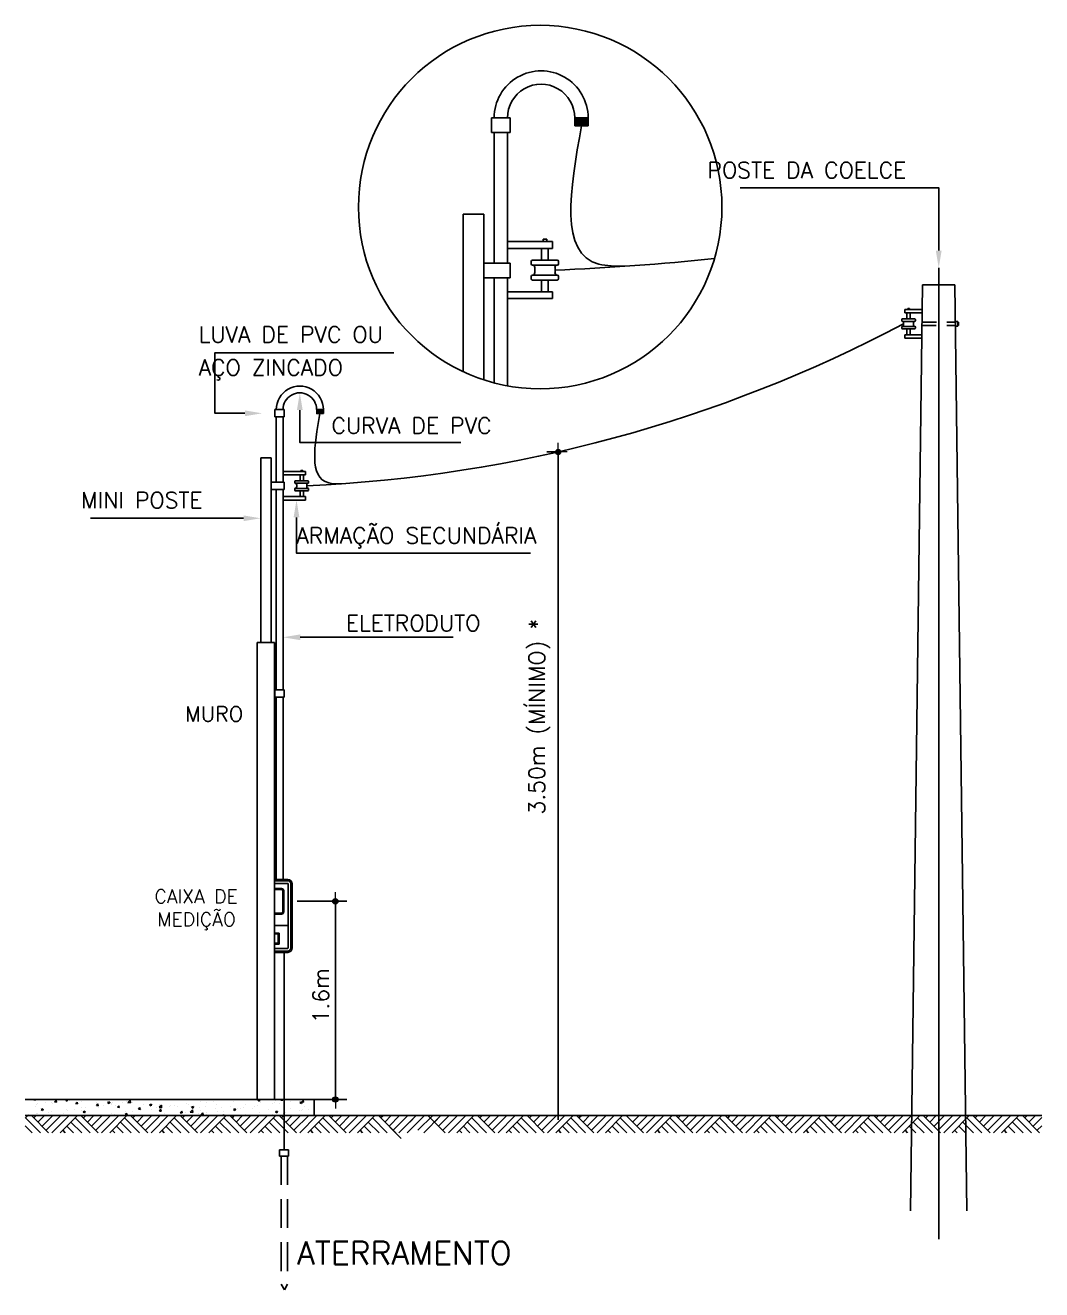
# Model space of a CAD drawing. Header units: millimetres. Extents: x -260 to 5539, y -1903 to 1459.
# Drawn here: x 2514.74 to 2524.4, y 794.29 to 806.3 of the extents above; entities that cross this region are included whole.
import ezdxf

# ---------------------------------------------------------------- set-up
doc = ezdxf.new("R2010")
doc.units = ezdxf.units.MM
for name, pattern in [('CENTER2', [28.575, 19.05, -3.175, 3.175, -3.175]), ('DASHED2', [0.375, 0.25, -0.125]), ('HIDDEN2', [0.1875, 0.125, -0.0625])]:
    doc.linetypes.add(name, pattern=pattern)
for name, color, linetype in [('050', 7, 'Continuous'), ('CABO50', 190, 'CABO50ESC100'), ('TEXTO', 7, 'Continuous')]:
    doc.layers.add(name, color=color, linetype=linetype)
doc.layers.add('COTAS', color=53, linetype='Continuous', lineweight=9)
doc.styles.add('ROMANS', font='romans.shx')
doc.linetypes.add('CABO50ESC100', pattern='A,0.4,-0.2,["+",Standard,S=0.2,R=0,X=-0.0666,Y=-0.1],-0.2', length=0.8)

# ---------------------------------------------------------------- blocks, each defined once
blk = doc.blocks.new('*U23')
at = {"layer": 'COTAS', "linetype": 'Continuous'}
for points in [[(-30, 7), (-29, -10), (-29, 10)], [(-30, 3), (-30, -7), (-30, 7)], [(-29, -10), (-30, 7), (-30, -7)], [(-30, 0), (-30, -3), (-30, 3)], [(-30, -7), (-30, 3), (-30, -3)], [(-29, 10), (-27, -13), (-27, 13)], [(-27, -13), (-29, 10), (-29, -10)], [(-27, 13), (-26, -16), (-26, 16)], [(-26, -16), (-27, 13), (-27, -13)], [(-26, 16), (-24, -19), (-24, 19)], [(-24, -19), (-26, 16), (-26, -16)], [(-24, 19), (-22, -22), (-22, 22)], [(-22, -22), (-24, 19), (-24, -19)], [(-22, 22), (-19, -24), (-19, 24)], [(-19, -24), (-22, 22), (-22, -22)], [(-19, 24), (-16, -26), (-16, 26)], [(-16, -26), (-19, 24), (-19, -24)], [(-16, 26), (-13, -27), (-13, 27)], [(-13, -27), (-16, 26), (-16, -26)], [(-13, 27), (-10, -29), (-10, 29)], [(-10, -29), (-13, 27), (-13, -27)], [(-10, 29), (-7, -30), (-7, 30)], [(-7, -30), (-10, 29), (-10, -29)], [(-3, -30), (-7, 30), (-7, -30)], [(-7, 30), (-3, -30), (-3, 30)], [(0, -30), (-3, 30), (-3, -30)], [(-3, 30), (0, -30), (0, 30)], [(3, -30), (0, 30), (0, -30)], [(0, 30), (3, -30), (3, 30)], [(7, -30), (3, 30), (3, -30)], [(3, 30), (7, -30), (7, 30)], [(10, -29), (7, 30), (7, -30)], [(7, 30), (10, -29), (10, 29)], [(13, -27), (10, 29), (10, -29)], [(10, 29), (13, -27), (13, 27)], [(16, -26), (13, 27), (13, -27)], [(13, 27), (16, -26), (16, 26)], [(19, -24), (16, 26), (16, -26)], [(16, 26), (19, -24), (19, 24)], [(22, -22), (19, 24), (19, -24)], [(19, 24), (22, -22), (22, 22)], [(24, -19), (22, 22), (22, -22)], [(22, 22), (24, -19), (24, 19)], [(26, -16), (24, 19), (24, -19)], [(24, 19), (26, -16), (26, 16)], [(27, -13), (26, 16), (26, -16)], [(26, 16), (27, -13), (27, 13)], [(29, -10), (27, 13), (27, -13)], [(27, 13), (29, -10), (29, 10)], [(30, -7), (29, 10), (29, -10)], [(29, 10), (30, -7), (30, 7)], [(30, -3), (30, 7), (30, -7)], [(30, 7), (30, -3), (30, 3)], [(30, 0), (30, 3), (30, -3)]]:
    blk.add_solid(points, dxfattribs=at)
blk = doc.blocks.new('ED1')
at = {"layer": 'COTAS'}
for p, q in [((0, 30.496), (0, 105.496)), ((30.496, 0), (105.496, 0)), ((0, -105.496), (0, -30.496))]:
    blk.add_line(p, q, dxfattribs=at)
blk.add_circle((0, 0), 30.496, dxfattribs=at)
at = {"layer": 'COTAS', "linetype": 'Continuous'}
blk.add_blockref('*U23', (0, 0), dxfattribs=at)
blk = doc.blocks.new('Esquema de Ligação')
at = {"layer": 'CABO50', "color": 7, "ltscale": 0.8}
blk.add_line((2.175, -0.437), (2.175, 1.281), dxfattribs=at)
at = {"layer": 'Defpoints', "color": 0, "linetype": 'ByBlock'}
for p in [(4.415, 7.363), (7.623, 6.822), (2.314, 5.413)]:
    blk.add_point(p, dxfattribs=at)
at = {"layer": 'Defpoints', "color": 7, "linetype": 'ByBlock'}
blk.add_point((2.621, 1.725), dxfattribs=at)
blk.add_point((2.621, 1.725), dxfattribs=at)
at = {"layer": 'TEXTO'}
for p, q in [((3.978, 8.541), (3.978, 8.413)), ((4.142, 8.541), (3.978, 8.541)), ((4.142, 8.413), (4.142, 8.541)), ((4.821, 8.54), (4.821, 8.471)), ((3.978, 8.413), (4.142, 8.413)), ((3.732, 7.701), (3.732, 6.333)), ((3.912, 7.701), (3.732, 7.701)), ((3.912, 7.701), (3.912, 6.261)), ((4.461, 7.484), (4.429, 7.484)), ((4.429, 7.484), (4.429, 7.464)), ((4.461, 7.484), (4.461, 7.464)), ((4.511, 7.464), (4.119, 7.464)), ((4.511, 7.405), (4.119, 7.405)), ((4.415, 7.405), (4.415, 7.302)), ((4.473, 7.405), (4.473, 7.302)), ((4.511, 7.464), (4.511, 7.405)), ((4.142, 7.276), (3.912, 7.276)), ((4.142, 7.148), (4.142, 7.276)), ((4.325, 7.271), (4.325, 7.291)), ((4.552, 7.302), (4.336, 7.302)), ((4.552, 7.26), (4.336, 7.26)), ((4.563, 7.271), (4.563, 7.291)), ((4.325, 7.141), (4.325, 7.16)), ((4.552, 7.171), (4.336, 7.171)), ((4.357, 7.194), (4.357, 7.237)), ((4.532, 7.194), (4.532, 7.237)), ((4.563, 7.141), (4.563, 7.16)), ((3.912, 7.148), (4.142, 7.148)), ((4.552, 7.129), (4.336, 7.129)), ((4.415, 7.026), (4.415, 7.129)), ((4.473, 7.026), (4.473, 7.129)), ((7.728, 7.089), (7.625, -0.967)), ((8.011, 7.089), (7.728, 7.089)), ((8.011, 7.089), (8.114, -0.967)), ((4.511, 7.026), (4.119, 7.026)), ((4.511, 6.968), (4.119, 6.968)), ((4.511, 6.968), (4.511, 7.026)), ((7.575, 6.872), (7.726, 6.872)), ((7.575, 6.872), (7.575, 6.843)), ((7.575, 6.843), (7.726, 6.843)), ((7.594, 6.843), (7.594, 6.791)), ((7.6, 6.882), (7.6, 6.872)), ((7.6, 6.882), (7.616, 6.882)), ((7.616, 6.882), (7.616, 6.872)), ((7.623, 6.843), (7.623, 6.791)), ((7.549, 6.776), (7.549, 6.786)), ((7.549, 6.711), (7.549, 6.72)), ((7.554, 6.791), (7.662, 6.791)), ((7.554, 6.77), (7.662, 6.77)), ((7.554, 6.726), (7.662, 6.726)), ((7.564, 6.737), (7.564, 6.759)), ((7.652, 6.737), (7.652, 6.759)), ((7.668, 6.776), (7.668, 6.786)), ((7.668, 6.711), (7.668, 6.72)), ((8.017, 6.77), (8.035, 6.77)), ((8.017, 6.727), (8.017, 6.77)), ((8.035, 6.727), (8.017, 6.727)), ((8.035, 6.77), (8.035, 6.727)), ((8.042, 6.735), (8.042, 6.762)), ((7.554, 6.705), (7.662, 6.705)), ((7.575, 6.653), (7.719, 6.653)), ((7.575, 6.624), (7.575, 6.653)), ((7.575, 6.624), (7.724, 6.624)), ((7.594, 6.653), (7.594, 6.705)), ((7.623, 6.653), (7.623, 6.705)), ((2.095, 6.002), (2.095, 5.938)), ((2.177, 6.002), (2.095, 6.002)), ((2.177, 5.938), (2.177, 6.002)), ((2.517, 6.002), (2.517, 5.967)), ((2.095, 5.938), (2.177, 5.938)), ((4.56, 5.634), (4.56, -0.175)), ((1.972, 5.582), (1.972, 3.975)), ((2.062, 5.582), (1.972, 5.582)), ((2.062, 5.582), (2.062, 3.975)), ((2.362, 5.463), (2.166, 5.463)), ((2.362, 5.434), (2.166, 5.434)), ((2.314, 5.434), (2.314, 5.382)), ((2.321, 5.473), (2.321, 5.463)), ((2.337, 5.473), (2.321, 5.473)), ((2.337, 5.473), (2.337, 5.463)), ((2.343, 5.434), (2.343, 5.382)), ((2.362, 5.463), (2.362, 5.434)), ((2.177, 5.37), (2.062, 5.37)), ((2.062, 5.306), (2.177, 5.306)), ((2.177, 5.306), (2.177, 5.37)), ((2.269, 5.367), (2.269, 5.377)), ((2.269, 5.302), (2.269, 5.312)), ((2.382, 5.382), (2.274, 5.382)), ((2.382, 5.361), (2.274, 5.361)), ((2.382, 5.317), (2.274, 5.317)), ((2.382, 5.296), (2.274, 5.296)), ((2.285, 5.329), (2.285, 5.35)), ((2.314, 5.245), (2.314, 5.296)), ((2.343, 5.245), (2.343, 5.296)), ((2.372, 5.329), (2.372, 5.35)), ((2.388, 5.367), (2.388, 5.377)), ((2.388, 5.302), (2.388, 5.312)), ((2.362, 5.245), (2.166, 5.245)), ((2.362, 5.215), (2.166, 5.215)), ((2.362, 5.215), (2.362, 5.245)), ((1.942, 0), (1.942, 3.975)), ((2.092, 3.975), (1.942, 3.975)), ((2.092, 0), (2.092, 3.975)), ((2.095, 3.564), (2.095, 3.5)), ((2.177, 3.564), (2.095, 3.564)), ((2.177, 3.5), (2.177, 3.564)), ((2.095, 3.5), (2.177, 3.5)), ((2.621, 1.725), (2.621, 0.001)), ((2.436, 0), (-0.076, 0)), ((-0.003, -0.003), (0, 0)), ((0.012, -0.005), (0.011, 0)), ((0.275, -0.005), (0.287, 0)), ((0.287, -0.013), (0.292, 0)), ((1.948, -0.004), (1.96, 0)), ((1.961, -0.013), (1.965, 0)), ((2.148, -0.004), (2.151, 0)), ((2.163, -0.005), (2.162, 0)), ((2.436, -0.139), (2.436, 0)), ((-0.046, -0.004), (-0.046, -0.004)), ((-0.003, -0.003), (0.012, -0.005)), ((0.015, -0.06), (0.015, -0.06)), ((0.024, -0.04), (0.024, -0.04)), ((0.033, -0.033), (0.033, -0.033)), ((0.061, -0.087), (0.079, -0.08)), ((0.061, -0.087), (0.074, -0.095)), ((0.074, -0.095), (0.079, -0.08)), ((0.097, -0.024), (0.097, -0.024)), ((0.138, -0.004), (0.138, -0.004)), ((0.153, -0.106), (0.153, -0.106)), ((0.156, -0.021), (0.156, -0.021)), ((0.163, -0.034), (0.163, -0.034)), ((0.179, -0.019), (0.192, -0.005)), ((0.179, -0.019), (0.194, -0.021)), ((0.194, -0.021), (0.191, -0.005)), ((0.193, -0.012), (0.193, -0.012)), ((0.274, -0.01), (0.274, -0.01)), ((0.275, -0.005), (0.287, -0.013)), ((0.283, -0.088), (0.283, -0.088)), ((0.286, -0.003), (0.286, -0.003)), ((0.287, -0.091), (0.287, -0.091)), ((0.312, -0.009), (0.312, -0.009)), ((0.35, -0.082), (0.35, -0.082)), ((0.361, -0.035), (0.377, -0.037)), ((0.362, -0.035), (0.374, -0.021)), ((0.377, -0.037), (0.374, -0.021)), ((0.409, -0.098), (0.409, -0.098)), ((0.41, -0.016), (0.41, -0.016)), ((0.412, -0.071), (0.412, -0.071)), ((0.426, -0.107), (0.439, -0.116)), ((0.427, -0.107), (0.444, -0.1)), ((0.439, -0.116), (0.444, -0.1)), ((0.447, -0.07), (0.447, -0.07)), ((0.543, -0.052), (0.543, -0.052)), ((0.544, -0.051), (0.556, -0.037)), ((0.544, -0.051), (0.559, -0.053)), ((0.545, -0.021), (0.545, -0.021)), ((0.559, -0.053), (0.556, -0.037)), ((0.557, -0.072), (0.557, -0.072)), ((0.607, -0.048), (0.607, -0.048)), ((0.64, -0.025), (0.658, -0.018)), ((0.64, -0.025), (0.653, -0.034)), ((0.653, -0.034), (0.658, -0.018)), ((0.671, -0.04), (0.671, -0.04)), ((0.674, -0.034), (0.674, -0.034)), ((0.681, -0.027), (0.681, -0.027)), ((0.705, -0.047), (0.705, -0.047)), ((0.726, -0.067), (0.738, -0.053)), ((0.726, -0.067), (0.741, -0.068)), ((0.741, -0.069), (0.738, -0.053)), ((0.767, -0.027), (0.767, -0.027)), ((0.799, -0.103), (0.799, -0.103)), ((0.802, -0.018), (0.802, -0.018)), ((0.816, -0.033), (0.816, -0.033)), ((0.817, -0.025), (0.837, -0.005)), ((0.817, -0.025), (0.839, -0.029)), ((0.839, -0.029), (0.837, -0.005)), ((0.853, -0.021), (0.853, -0.021)), ((0.86, -0.106), (0.86, -0.106)), ((0.908, -0.083), (0.92, -0.068)), ((0.908, -0.083), (0.923, -0.084)), ((0.923, -0.085), (0.92, -0.069)), ((0.924, -0.098), (0.924, -0.098)), ((0.927, -0.006), (0.927, -0.006)), ((0.931, -0.084), (0.931, -0.084)), ((0.952, -0.039), (0.952, -0.039)), ((1.005, -0.046), (1.023, -0.039)), ((1.005, -0.046), (1.018, -0.054)), ((1.018, -0.054), (1.023, -0.039)), ((1.02, -0.085), (1.02, -0.085)), ((1.061, -0.066), (1.061, -0.066)), ((1.088, -0.044), (1.088, -0.044)), ((1.088, -0.067), (1.108, -0.047)), ((1.088, -0.068), (1.11, -0.071)), ((1.09, -0.099), (1.103, -0.084)), ((1.09, -0.099), (1.105, -0.1)), ((1.105, -0.101), (1.102, -0.085)), ((1.11, -0.071), (1.108, -0.047)), ((1.181, -0.064), (1.181, -0.064)), ((1.19, -0.05), (1.19, -0.05)), ((1.223, -0.05), (1.223, -0.05)), ((1.244, -0.056), (1.244, -0.056)), ((1.272, -0.115), (1.285, -0.1)), ((1.288, -0.116), (1.285, -0.101)), ((1.287, -0.097), (1.287, -0.097)), ((1.322, -0.031), (1.322, -0.031)), ((1.34, -0.043), (1.34, -0.043)), ((1.359, -0.056), (1.359, -0.056)), ((1.359, -0.11), (1.379, -0.089)), ((1.359, -0.11), (1.382, -0.113)), ((1.37, -0.066), (1.388, -0.059)), ((1.37, -0.066), (1.383, -0.074)), ((1.382, -0.113), (1.379, -0.089)), ((1.383, -0.074), (1.388, -0.059)), ((1.435, -0.071), (1.435, -0.071)), ((1.449, -0.097), (1.449, -0.097)), ((1.452, -0.013), (1.452, -0.013)), ((1.494, -0.061), (1.494, -0.061)), ((1.501, -0.022), (1.501, -0.022)), ((1.564, -0.014), (1.564, -0.014)), ((1.577, -0.081), (1.577, -0.081)), ((1.583, -0.046), (1.583, -0.046)), ((1.594, -0.101), (1.594, -0.101)), ((1.63, -0.067), (1.63, -0.067)), ((1.644, -0.102), (1.644, -0.102)), ((1.661, -0.001), (1.661, -0.001)), ((1.709, -0.062), (1.709, -0.062)), ((1.731, -0.02), (1.731, -0.02)), ((1.735, -0.086), (1.753, -0.079)), ((1.735, -0.086), (1.748, -0.095)), ((1.748, -0.095), (1.753, -0.079)), ((1.754, -0.08), (1.754, -0.08)), ((1.766, -0.073), (1.766, -0.073)), ((1.792, -0.076), (1.792, -0.076)), ((1.818, -0.072), (1.818, -0.072)), ((1.84, -0.044), (1.84, -0.044)), ((1.901, -0.079), (1.901, -0.079)), ((1.914, -0.059), (1.914, -0.059)), ((1.94, -0.051), (1.94, -0.051)), ((1.948, -0.004), (1.961, -0.013)), ((1.968, -0.028), (1.968, -0.028)), ((2.037, -0.084), (2.037, -0.084)), ((2.074, -0.038), (2.074, -0.038)), ((2.088, -0.025), (2.088, -0.025)), ((2.097, -0.093), (2.097, -0.093)), ((2.1, -0.009), (2.1, -0.009)), ((2.1, -0.107), (2.118, -0.1)), ((2.1, -0.107), (2.113, -0.115)), ((2.113, -0.115), (2.118, -0.1)), ((2.138, -0.03), (2.138, -0.03)), ((2.148, -0.004), (2.163, -0.005)), ((2.172, -0.09), (2.172, -0.09)), ((2.227, -0.075), (2.227, -0.075)), ((2.234, -0.017), (2.234, -0.017)), ((2.308, -0.096), (2.308, -0.096)), ((2.313, -0.025), (2.331, -0.018)), ((2.313, -0.025), (2.326, -0.033)), ((2.326, -0.033), (2.331, -0.018)), ((2.328, -0.096), (2.328, -0.096)), ((2.33, -0.02), (2.343, -0.005)), ((2.33, -0.02), (2.345, -0.021)), ((2.334, -0.089), (2.334, -0.089)), ((2.345, -0.021), (2.342, -0.005)), ((2.355, -0.059), (2.355, -0.059)), ((2.391, -0.088), (2.391, -0.088)), ((2.412, -0.001), (2.412, -0.001)), ((3.273, -0.139), (-0.076, -0.139)), ((-0.076, -0.162), (-0.054, -0.139)), ((0.056, -0.289), (-0.074, -0.159)), ((-0.047, -0.128), (-0.047, -0.128)), ((-0.033, -0.133), (-0.033, -0.133)), ((0.127, -0.289), (-0.023, -0.139)), ((-0.002, -0.159), (0.018, -0.139)), ((0.021, -0.125), (0.021, -0.125)), ((0.03, -0.124), (0.03, -0.124)), ((0.034, -0.195), (0.09, -0.139)), ((0.07, -0.231), (0.162, -0.139)), ((0.089, -0.134), (0.089, -0.134)), ((0.106, -0.267), (0.234, -0.139)), ((0.126, -0.112), (0.126, -0.112)), ((0.156, -0.289), (0.306, -0.139)), ((0.227, -0.289), (0.377, -0.139)), ((0.26, -0.123), (0.26, -0.123)), ((0.415, -0.289), (0.321, -0.195)), ((0.487, -0.289), (0.357, -0.159)), ((0.558, -0.289), (0.408, -0.139)), ((0.429, -0.159), (0.449, -0.139)), ((0.465, -0.195), (0.521, -0.139)), ((0.501, -0.231), (0.593, -0.139)), ((0.537, -0.267), (0.665, -0.139)), ((0.54, -0.137), (0.54, -0.137)), ((0.587, -0.289), (0.737, -0.139)), ((0.658, -0.289), (0.808, -0.139)), ((0.671, -0.119), (0.671, -0.119)), ((0.7, -0.128), (0.7, -0.128)), ((0.846, -0.289), (0.752, -0.195)), ((0.918, -0.289), (0.788, -0.159)), ((0.792, -0.127), (0.809, -0.121)), ((0.792, -0.127), (0.804, -0.136)), ((0.804, -0.136), (0.809, -0.121)), ((0.99, -0.289), (0.84, -0.139)), ((0.86, -0.159), (0.88, -0.139)), ((0.896, -0.195), (0.952, -0.139)), ((0.932, -0.231), (1.024, -0.139)), ((0.968, -0.267), (1.096, -0.139)), ((1.018, -0.289), (1.168, -0.139)), ((1.09, -0.289), (1.24, -0.139)), ((1.139, -0.122), (1.139, -0.122)), ((1.277, -0.289), (1.183, -0.195)), ((1.187, -0.134), (1.187, -0.134)), ((1.349, -0.289), (1.219, -0.159)), ((1.421, -0.289), (1.271, -0.139)), ((1.272, -0.115), (1.288, -0.116)), ((1.291, -0.159), (1.311, -0.139)), ((1.319, -0.115), (1.319, -0.115)), ((1.327, -0.195), (1.383, -0.139)), ((1.363, -0.231), (1.455, -0.139)), ((1.399, -0.267), (1.527, -0.139)), ((1.434, -0.122), (1.434, -0.122)), ((1.449, -0.289), (1.599, -0.139)), ((1.455, -0.131), (1.467, -0.116)), ((1.455, -0.131), (1.47, -0.132)), ((1.47, -0.132), (1.467, -0.116)), ((1.496, -0.127), (1.496, -0.127)), ((1.498, -0.114), (1.498, -0.114)), ((1.521, -0.289), (1.671, -0.139)), ((1.708, -0.289), (1.614, -0.195)), ((1.642, -0.139), (1.65, -0.131)), ((1.644, -0.139), (1.649, -0.132)), ((1.65, -0.139), (1.649, -0.132)), ((1.651, -0.139), (1.65, -0.131)), ((1.78, -0.289), (1.65, -0.159)), ((1.852, -0.289), (1.702, -0.139)), ((1.722, -0.159), (1.742, -0.139)), ((1.758, -0.195), (1.814, -0.139)), ((1.794, -0.231), (1.886, -0.139)), ((1.83, -0.267), (1.958, -0.139)), ((1.837, -0.129), (1.837, -0.129)), ((1.88, -0.289), (2.03, -0.139)), ((1.952, -0.289), (2.102, -0.139)), ((1.965, -0.112), (1.965, -0.112)), ((2.008, -0.138), (2.008, -0.138)), ((2.139, -0.289), (2.045, -0.195)), ((2.071, -0.13), (2.071, -0.13)), ((2.211, -0.289), (2.081, -0.159)), ((2.283, -0.289), (2.133, -0.139)), ((2.153, -0.159), (2.173, -0.139)), ((2.167, -0.117), (2.167, -0.117)), ((2.185, -0.114), (2.185, -0.114)), ((2.189, -0.195), (2.245, -0.139)), ((2.225, -0.231), (2.317, -0.139)), ((2.261, -0.267), (2.389, -0.139)), ((2.311, -0.289), (2.461, -0.139)), ((2.383, -0.289), (2.533, -0.139)), ((2.57, -0.289), (2.476, -0.195)), ((2.642, -0.289), (2.512, -0.159)), ((2.714, -0.289), (2.564, -0.139)), ((2.584, -0.159), (2.605, -0.139)), ((2.62, -0.195), (2.676, -0.139)), ((2.656, -0.231), (2.748, -0.139)), ((2.692, -0.267), (2.82, -0.139)), ((2.742, -0.289), (2.892, -0.139)), ((2.814, -0.289), (2.964, -0.139)), ((3.001, -0.289), (2.907, -0.195)), ((3.073, -0.289), (2.943, -0.159)), ((3.195, -0.339), (2.995, -0.139)), ((3.146, -0.289), (2.996, -0.139)), ((3.015, -0.159), (3.036, -0.139)), ((3.052, -0.195), (3.108, -0.139)), ((3.088, -0.231), (3.18, -0.139)), ((3.124, -0.267), (3.252, -0.139)), ((3.174, -0.289), (3.324, -0.139)), ((3.246, -0.289), (3.396, -0.139)), ((3.268, -0.195), (3.325, -0.139)), ((3.273, -0.139), (8.766, -0.139)), ((3.304, -0.231), (3.396, -0.139)), ((3.34, -0.267), (3.468, -0.139)), ((3.39, -0.289), (3.54, -0.139)), ((3.577, -0.289), (3.427, -0.139)), ((3.483, -0.195), (3.54, -0.139)), ((3.519, -0.231), (3.611, -0.139)), ((3.555, -0.267), (3.683, -0.139)), ((3.605, -0.289), (3.755, -0.139)), ((3.677, -0.289), (3.827, -0.139)), ((3.864, -0.289), (3.771, -0.195)), ((3.936, -0.289), (3.807, -0.159)), ((4.008, -0.289), (3.858, -0.139)), ((3.878, -0.159), (3.899, -0.139)), ((3.914, -0.195), (3.971, -0.139)), ((3.95, -0.231), (4.042, -0.139)), ((3.986, -0.267), (4.114, -0.139)), ((4.036, -0.289), (4.186, -0.139)), ((4.108, -0.289), (4.258, -0.139)), ((4.295, -0.289), (4.202, -0.195)), ((4.367, -0.289), (4.238, -0.159)), ((4.439, -0.289), (4.289, -0.139)), ((4.309, -0.159), (4.33, -0.139)), ((4.345, -0.195), (4.402, -0.139)), ((4.381, -0.231), (4.473, -0.139)), ((4.417, -0.267), (4.545, -0.139)), ((4.467, -0.289), (4.617, -0.139)), ((4.539, -0.289), (4.689, -0.139)), ((4.726, -0.289), (4.633, -0.195)), ((4.798, -0.289), (4.669, -0.159)), ((4.87, -0.289), (4.72, -0.139)), ((4.74, -0.159), (4.761, -0.139)), ((4.776, -0.195), (4.833, -0.139)), ((4.812, -0.231), (4.905, -0.139)), ((4.848, -0.267), (4.976, -0.139)), ((4.898, -0.289), (5.048, -0.139)), ((4.97, -0.289), (5.12, -0.139)), ((5.157, -0.289), (5.064, -0.195)), ((5.229, -0.289), (5.1, -0.159)), ((5.301, -0.289), (5.151, -0.139)), ((5.301, -0.289), (5.151, -0.139)), ((5.207, -0.195), (5.264, -0.139)), ((5.243, -0.231), (5.336, -0.139)), ((5.279, -0.267), (5.407, -0.139)), ((5.329, -0.289), (5.479, -0.139)), ((5.401, -0.289), (5.551, -0.139)), ((5.588, -0.289), (5.495, -0.195)), ((5.66, -0.289), (5.531, -0.159)), ((5.732, -0.289), (5.582, -0.139)), ((5.603, -0.159), (5.623, -0.139)), ((5.638, -0.195), (5.695, -0.139)), ((5.674, -0.231), (5.767, -0.139)), ((5.71, -0.267), (5.838, -0.139)), ((5.76, -0.289), (5.91, -0.139)), ((5.832, -0.289), (5.982, -0.139)), ((6.02, -0.289), (5.926, -0.195)), ((6.091, -0.289), (5.962, -0.159)), ((6.163, -0.289), (6.013, -0.139)), ((6.034, -0.159), (6.054, -0.139)), ((6.07, -0.195), (6.126, -0.139)), ((6.105, -0.231), (6.198, -0.139)), ((6.141, -0.267), (6.27, -0.139)), ((6.191, -0.289), (6.341, -0.139)), ((6.263, -0.289), (6.413, -0.139)), ((6.451, -0.289), (6.357, -0.195)), ((6.522, -0.289), (6.393, -0.159)), ((6.594, -0.289), (6.444, -0.139)), ((6.465, -0.159), (6.485, -0.139)), ((6.501, -0.195), (6.557, -0.139)), ((6.537, -0.231), (6.629, -0.139)), ((6.572, -0.267), (6.701, -0.139)), ((6.622, -0.289), (6.772, -0.139)), ((6.694, -0.289), (6.844, -0.139)), ((6.882, -0.289), (6.788, -0.195)), ((6.953, -0.289), (6.824, -0.159)), ((7.024, -0.289), (6.874, -0.139)), ((7.025, -0.289), (6.875, -0.139)), ((6.931, -0.195), (6.987, -0.139)), ((6.967, -0.231), (7.059, -0.139)), ((7.002, -0.267), (7.131, -0.139)), ((7.052, -0.289), (7.202, -0.139)), ((7.124, -0.289), (7.274, -0.139)), ((7.312, -0.289), (7.218, -0.195)), ((7.383, -0.289), (7.254, -0.159)), ((7.455, -0.289), (7.305, -0.139)), ((7.326, -0.159), (7.346, -0.139)), ((7.362, -0.195), (7.418, -0.139)), ((7.398, -0.231), (7.49, -0.139)), ((7.433, -0.267), (7.562, -0.139)), ((7.483, -0.289), (7.633, -0.139)), ((7.555, -0.289), (7.705, -0.139)), ((7.743, -0.289), (7.649, -0.195)), ((7.815, -0.289), (7.685, -0.159)), ((7.886, -0.289), (7.736, -0.139)), ((7.757, -0.159), (7.777, -0.139)), ((7.793, -0.195), (7.849, -0.139)), ((7.829, -0.231), (7.921, -0.139)), ((7.865, -0.267), (7.993, -0.139)), ((7.915, -0.289), (8.065, -0.139)), ((7.986, -0.289), (8.136, -0.139)), ((8.174, -0.289), (8.08, -0.195)), ((8.246, -0.289), (8.116, -0.159)), ((8.317, -0.289), (8.167, -0.139)), ((8.188, -0.159), (8.208, -0.139)), ((8.224, -0.195), (8.28, -0.139)), ((8.26, -0.231), (8.352, -0.139)), ((8.296, -0.267), (8.424, -0.139)), ((8.346, -0.289), (8.496, -0.139)), ((8.417, -0.289), (8.567, -0.139)), ((8.605, -0.289), (8.511, -0.195)), ((8.677, -0.289), (8.547, -0.159)), ((8.748, -0.289), (8.598, -0.139)), ((8.619, -0.159), (8.639, -0.139)), ((8.655, -0.195), (8.711, -0.139)), ((8.691, -0.231), (8.766, -0.156)), ((-0.016, -0.289), (-0.076, -0.228)), ((0.271, -0.289), (0.249, -0.267)), ((0.343, -0.289), (0.285, -0.231)), ((0.702, -0.289), (0.68, -0.267)), ((0.774, -0.289), (0.716, -0.231)), ((1.133, -0.289), (1.111, -0.267)), ((1.205, -0.289), (1.147, -0.231)), ((1.564, -0.289), (1.542, -0.267)), ((1.636, -0.289), (1.578, -0.231)), ((1.995, -0.289), (1.973, -0.267)), ((2.067, -0.289), (2.009, -0.231)), ((2.426, -0.289), (2.405, -0.267)), ((2.498, -0.289), (2.44, -0.231)), ((2.857, -0.289), (2.836, -0.267)), ((2.929, -0.289), (2.872, -0.231)), ((3.721, -0.289), (3.699, -0.267)), ((3.792, -0.289), (3.735, -0.231)), ((4.152, -0.289), (4.13, -0.267)), ((4.223, -0.289), (4.166, -0.231)), ((4.583, -0.289), (4.561, -0.267)), ((4.655, -0.289), (4.597, -0.231)), ((5.014, -0.289), (4.992, -0.267)), ((5.086, -0.289), (5.028, -0.231)), ((5.445, -0.289), (5.423, -0.267)), ((5.517, -0.289), (5.459, -0.231)), ((5.876, -0.289), (5.854, -0.267)), ((5.948, -0.289), (5.89, -0.231)), ((6.307, -0.289), (6.285, -0.267)), ((6.379, -0.289), (6.321, -0.231)), ((6.738, -0.289), (6.716, -0.267)), ((6.81, -0.289), (6.752, -0.231)), ((7.168, -0.289), (7.146, -0.267)), ((7.24, -0.289), (7.182, -0.231)), ((7.599, -0.289), (7.577, -0.267)), ((7.671, -0.289), (7.613, -0.231)), ((8.03, -0.289), (8.008, -0.267)), ((8.102, -0.289), (8.044, -0.231)), ((8.461, -0.289), (8.439, -0.267)), ((8.533, -0.289), (8.475, -0.231)), ((8.727, -0.267), (8.766, -0.228))]:
    blk.add_line(p, q, dxfattribs=at)
at = {"layer": 'TEXTO', "color": 7}
for p, q in [((4.704, 8.54), (4.821, 8.54)), ((4.704, 8.525), (4.821, 8.525)), ((4.704, 8.512), (4.821, 8.512)), ((4.704, 8.498), (4.821, 8.498)), ((4.704, 8.486), (4.821, 8.486)), ((4.704, 8.471), (4.821, 8.471)), ((4.002, 8.413), (4.002, 7.276)), ((4.119, 8.413), (4.119, 7.276)), ((4.002, 7.148), (4.002, 6.235)), ((4.119, 7.148), (4.118, 6.209)), ((2.458, 6.002), (2.517, 6.002)), ((2.458, 5.994), (2.517, 5.994)), ((2.458, 5.987), (2.517, 5.987)), ((2.458, 5.981), (2.517, 5.981)), ((2.458, 5.974), (2.517, 5.974)), ((2.458, 5.967), (2.517, 5.967)), ((2.107, 5.938), (2.107, 5.37)), ((2.166, 5.938), (2.166, 5.37)), ((4.56, 5.634), (4.46, 5.634)), ((2.107, 5.306), (2.107, 4.36)), ((2.166, 5.306), (2.166, 4.35)), ((2.107, 4.36), (2.107, 3.564)), ((2.166, 4.35), (2.166, 3.564)), ((2.107, 3.5), (2.107, 1.916)), ((2.166, 3.5), (2.166, 1.916)), ((2.092, 1.916), (2.207, 1.916)), ((2.092, 1.904), (2.207, 1.904)), ((2.092, 1.881), (2.207, 1.881)), ((2.211, 1.877), (2.211, 1.32)), ((2.234, 1.905), (2.234, 1.904)), ((2.234, 1.904), (2.235, 1.904)), ((2.234, 1.877), (2.234, 1.32)), ((2.246, 1.877), (2.246, 1.32)), ((2.153, 1.836), (2.092, 1.836)), ((2.153, 1.829), (2.092, 1.829)), ((2.165, 1.634), (2.165, 1.817)), ((2.173, 1.634), (2.173, 1.817)), ((2.29, 1.725), (2.721, 1.725)), ((2.092, 1.622), (2.153, 1.622)), ((2.092, 1.614), (2.153, 1.614)), ((2.211, 1.515), (2.092, 1.515)), ((2.132, 1.449), (2.092, 1.449)), ((2.125, 1.442), (2.092, 1.442)), ((2.125, 1.361), (2.125, 1.442)), ((2.132, 1.353), (2.132, 1.449)), ((2.092, 1.361), (2.125, 1.361)), ((2.092, 1.353), (2.132, 1.353)), ((2.132, 1.386), (2.125, 1.386)), ((2.207, 1.316), (2.092, 1.316)), ((2.207, 1.292), (2.092, 1.292)), ((2.092, 1.281), (2.207, 1.281)), ((2.207, 1.281), (2.092, 1.281)), ((2.234, 1.292), (2.234, 1.292)), ((2.235, 1.292), (2.234, 1.292)), ((2.321, 0), (2.721, 0)), ((2.149, -1.604), (2.178, -1.654)), ((2.178, -1.654), (2.205, -1.604))]:
    blk.add_line(p, q, dxfattribs=at)
at = {"layer": 'TEXTO', "linetype": 'CENTER2'}
blk.add_line((7.87, -1.215), (7.87, 7.235), dxfattribs=at)
at = {"layer": 'TEXTO', "linetype": 'HIDDEN2'}
for p, q in [((7.724, 6.735), (8.017, 6.735)), ((7.725, 6.762), (8.017, 6.762)), ((8.035, 6.762), (8.042, 6.762)), ((8.035, 6.735), (8.042, 6.735))]:
    blk.add_line(p, q, dxfattribs=at)
at = {"layer": 'TEXTO', "color": 7, "linetype": 'DASHED2'}
for p, q in [((2.136, -0.491), (2.136, -0.437)), ((2.136, -0.437), (2.214, -0.437)), ((2.214, -0.437), (2.214, -0.491)), ((2.214, -0.491), (2.136, -0.491)), ((2.149, -0.491), (2.149, -1.604)), ((2.205, -0.491), (2.205, -1.604))]:
    blk.add_line(p, q, dxfattribs=at)
at = {"layer": 'TEXTO'}
for points in [[(7.87, 7.385), (7.87, 7.932), (6.143, 7.932)], [(1.834, 5.97), (1.573, 5.97), (1.573, 6.497), (3.13, 6.497)], [(2.312, 5.998), (2.312, 5.717), (3.712, 5.717)], [(2.283, 5.065), (2.283, 4.754), (4.32, 4.754)], [(1.822, 5.057), (0.491, 5.057)], [(2.316, 4.022), (3.647, 4.022)]]:
    blk.add_lwpolyline(points, dxfattribs=at)
at = {"layer": 'TEXTO', "linetype": 'Continuous'}
blk.add_circle((4.403, 7.764), 1.581, dxfattribs=at)
at = {"layer": 'TEXTO'}
for centre, radius, start, end in [((4.411, 8.54), 0.409, 359.98, 180.02), ((4.411, 8.54), 0.293, 359.98, 180.02), ((4.336, 7.291), 0.0114, 90, 180), ((4.336, 7.271), 0.0114, 180, 270), ((4.334, 7.237), 0.0227, 0, 90), ((3.46, 31.711), 24.519, 272.5053, 275.757), ((4.554, 7.237), 0.0227, 90, 180), ((4.552, 7.291), 0.0114, 0, 90), ((4.552, 7.271), 0.0114, 270, 0), ((4.336, 7.16), 0.0114, 90, 180), ((4.334, 7.194), 0.0227, 270, 0), ((4.554, 7.194), 0.0227, 180, 270), ((4.552, 7.16), 0.0114, 0, 90), ((4.336, 7.141), 0.0114, 180, 270), ((4.552, 7.141), 0.0114, 270, 0), ((1.836, 17.587), 12.259, 272.5053, 297.8563), ((7.554, 6.786), 0.00569, 90, 180), ((7.554, 6.776), 0.00569, 180, 270), ((7.554, 6.72), 0.00569, 90, 180), ((7.554, 6.711), 0.00569, 180, 270), ((7.553, 6.759), 0.0114, 0, 90), ((7.553, 6.737), 0.0114, 270, 0), ((7.663, 6.759), 0.0114, 90, 180), ((7.663, 6.737), 0.0114, 180, 270), ((7.662, 6.786), 0.00569, 0, 90), ((7.662, 6.776), 0.00569, 270, 0), ((7.662, 6.72), 0.00569, 0, 90), ((7.662, 6.711), 0.00569, 270, 0), ((2.312, 6.002), 0.205, 359.98, 180.02), ((2.312, 6.002), 0.146, 359.98, 180.02), ((2.274, 5.377), 0.00569, 90, 180), ((2.274, 5.367), 0.00569, 180, 270), ((2.274, 5.312), 0.00569, 90, 180), ((2.274, 5.302), 0.00569, 180, 270), ((2.273, 5.35), 0.0114, 0, 90), ((2.273, 5.329), 0.0114, 270, 0), ((2.383, 5.35), 0.0114, 90, 180), ((2.383, 5.329), 0.0114, 180, 270), ((2.382, 5.377), 0.00569, 0, 90), ((2.382, 5.367), 0.00569, 270, 0), ((2.382, 5.312), 0.00569, 0, 90), ((2.382, 5.302), 0.00569, 270, 0)]:
    blk.add_arc(centre, radius, start, end, dxfattribs=at)
at = {"layer": 'TEXTO', "color": 7}
for centre, radius, start, end in [((3.709, 8.506), 0.996, 358.0174, 1.9826), ((1.961, 5.984), 0.498, 358.0174, 1.9826), ((2.207, 1.877), 0.0389, 0, 90), ((2.207, 1.877), 0.0273, 0, 90), ((2.207, 1.877), 0.00389, 0, 90), ((2.153, 1.817), 0.0195, 0, 90), ((2.153, 1.817), 0.0117, 0, 90), ((2.153, 1.634), 0.0117, 270, 0), ((2.153, 1.634), 0.0195, 270, 0), ((2.207, 1.32), 0.0273, 270, 0), ((2.207, 1.32), 0.0389, 270, 0), ((2.207, 1.32), 0.00389, 270, 0)]:
    blk.add_arc(centre, radius, start, end, dxfattribs=at)
at = {"layer": 'TEXTO', "start_tangent": (0, 1)}
for points in [[(4.762, 8.47), (4.914, 7.267), (5.136, 7.25)], [(2.487, 5.967), (2.563, 5.365), (2.674, 5.356)]]:
    blk.add_spline(points, degree=3, dxfattribs=at)
at = {"layer": 'TEXTO'}
for points in [[(7.895, 7.385), (7.87, 7.235), (7.845, 7.385)], [(2.287, 5.998), (2.312, 6.148), (2.337, 5.998)], [(1.834, 5.995), (1.984, 5.97), (1.834, 5.945)], [(2.258, 5.065), (2.283, 5.215), (2.308, 5.065)], [(1.822, 5.082), (1.972, 5.057), (1.822, 5.032)], [(2.316, 4.047), (2.166, 4.022), (2.316, 3.997)]]:
    blk.add_solid(points, dxfattribs=at)
at = {"layer": 'TEXTO', "xscale": 0.0007500000001527951, "yscale": 0.0007500000001527951, "zscale": 0.0007500000001527951}
for p, rotation in [((4.56, 5.634), 90), ((2.621, 1.725), 90), ((2.621, 0.001), 270)]:
    blk.add_blockref('ED1', p, dxfattribs=dict(at, rotation=rotation))
at = {"layer": 'TEXTO', "style": 'ROMANS'}
for s, height, p in [('POSTE DA COELCE', 0.14, (5.859, 8.016)), ('LUVA DE PVC OU', 0.14, (1.432, 6.585)), ('AÇO ZINCADO', 0.14, (1.432, 6.298)), ('CURVA DE PVC', 0.14, (2.588, 5.793)), ('MINI POSTE', 0.14, (0.41, 5.144)), ('ARMAÇÃO SECUNDÁRIA', 0.14, (2.282, 4.837)), ('ELETRODUTO', 0.14, (2.713, 4.075)), ('MURO', 0.132, (1.315, 3.289)), ('CAIXA DE', 0.12, (1.047, 1.708)), ('MEDIÇÃO', 0.12, (1.072, 1.508)), ('ATERRAMENTO', 0.2016, (2.288, -1.435))]:
    blk.add_text(s, height=height, dxfattribs=at).set_placement(p)
at = {"layer": 'TEXTO', "color": 7, "char_height": 0.14, "attachment_point": 5, "rotation": 90, "style": 'ROMANS'}
for s, insert in [('3.50m (MÍNIMO) *', (4.397, 3.332)), ('\\A1;1.6m', (2.495, 0.903))]:
    blk.add_mtext(s, dxfattribs=dict(at, insert=insert))

msp = doc.modelspace()

# ---------------------------------------------------------------- block references
at = {"layer": '050', "xscale": 1.091941597558616, "yscale": 1.091941597558616, "zscale": 1.091941597558616}
msp.add_blockref('Esquema de Ligação', (2514.826, 796.097), dxfattribs=at)

doc.saveas('drawing.dxf')
